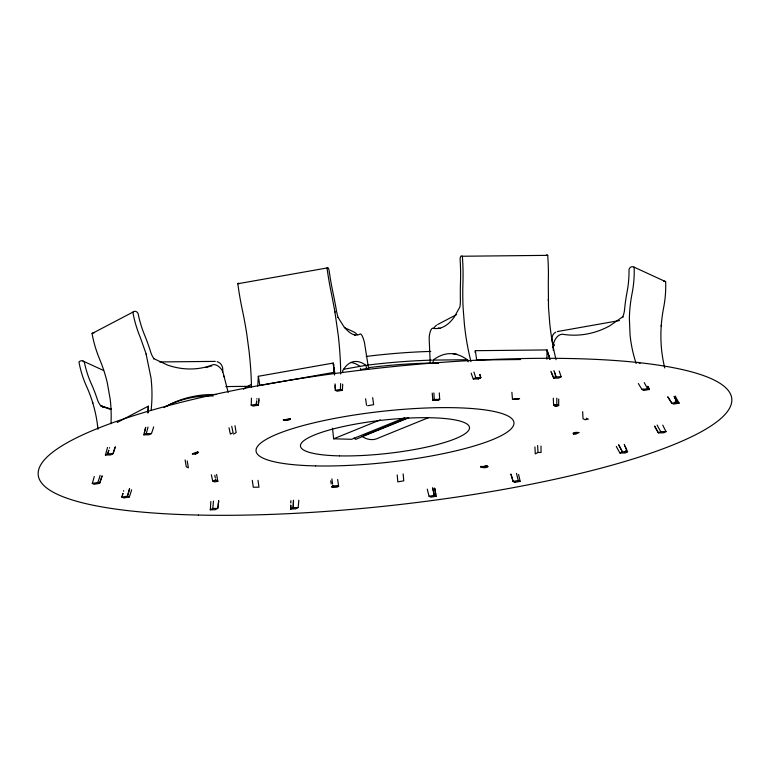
<?xml version="1.0" encoding="UTF-8"?>
<svg xmlns="http://www.w3.org/2000/svg" width="770" height="770" viewBox="0 0 770 770"><rect width="100%" height="100%" fill="white"/><g stroke="black" fill="none" stroke-linecap="round" stroke-linejoin="round"><path stroke-width="1.16" d="M438.525 363.315L433.144 363.373L433.173 360.091L467.65 359.734M556.797 398.167L556.816 404.654L558.693 405.549L558.683 399.062M546.921 359.253L546.989 349.936L475.35 350.687L475.08 352.4M548.202 300.252L548.221 299.501M290.829 502.954L290.848 502.377M290.858 501.799L290.877 500.654M148.312 406.156L147.956 412.739L148.312 406.156L117.175 422.48M293.505 501.549L293.543 500.279M553.255 350.311L553.563 343.709A13.273 12.358 -65.3 0 1 557.788 336.221A7.767 7.238 -65.3 0 1 562.341 334.199A78.607 73.198 -65.3 0 0 609.869 325.758L622.68 316.836A20.838 19.404 -65.3 0 0 624.557 309.713A172.663 160.786 -65.3 0 1 626.934 292.716A103.565 96.443 -65.3 0 0 629.013 270.703L628.994 269.606A3.523 3.282 -65.3 0 1 634.134 267.171L665.636 281.676L665.684 282.879A108.002 100.572 -65.3 0 1 663.557 308.096C660.929 321.706 660.198 335.681 661.565 349.484A134.586 125.337 -65.3 0 0 664.76 367.954M298.808 500.221A75.171 33.226 89.4 0 1 298.134 507.574L295.632 508.883L290.675 508.941L290.781 505.245L290.675 508.941L293.178 507.623L293.399 500.423M576.085 432.172C575.142 433.443 572.832 432.904 573.352 433.577L576.499 433.808L579.146 432.48L576.095 432.509L573.371 433.933L575.71 433.828M553.63 404.866C554.679 406.108 556.132 405.039 555.709 405.819L558.683 405.569M293.486 502.127L293.178 507.623L290.675 508.941M258.989 398.311L258.316 405.145L256.391 404.26L256.651 401.083L256.391 404.26L258.316 405.145L258.884 400.053M333.959 365.288L333.217 363.065L258.345 376.289L257.767 386.145M147.956 412.739L148.119 410.458L148.004 410.939M256.824 399.11L256.862 398.61M218.719 500.702L217.718 508.412L215.215 509.73L210.277 509.779A134.586 59.483 89.4 0 0 210.836 501.491M218.699 501.058L218.237 504.754M218.054 506.102L217.718 508.412L212.78 508.469L210.277 509.779M661.132 325.989L661.247 325.258M554.968 377.493L555.516 374.971L553.89 370.572M153.644 426.898A75.171 65.768 62.3 0 1 151.44 433.539L149.082 434.781L143.846 434.829L145.588 427.533M145.761 427.34L144.375 432.779M123.489 491.212L123.633 490.654M121.978 497.112L122.911 493.483L121.978 497.112L123.806 497.949L129.283 496.987A75.171 70.003 -65.3 0 0 131.612 489.826M129.668 488.931L127.445 496.14L122.055 497.093M129.514 488.623L127.445 496.14L129.283 496.987M109.407 448.198L109.561 447.668M102.102 475.87L99.6 483.329L94.132 484.292L92.304 483.454A134.586 125.337 -65.3 0 0 94.238 476.524M435.214 495.793L435.743 494.022L434.742 488.344M102.054 476.216L99.6 483.329L97.771 482.492L92.304 483.454M115.365 446.966L113.007 453.694L110.639 454.935L105.403 454.993A134.586 117.762 62.3 0 0 107.492 447.409M115.115 447.043L113.007 453.694L107.848 453.751L105.403 454.993M548.885 356.491L548.269 354.113L549.992 359.446L546.989 349.936L548.952 356.298M216.601 474.436L217.794 481.346L214.609 481.914L212.732 481.029L215.629 480.047L217.727 481.009M333.93 369.658L333.217 363.065L334.565 374.73M674.568 402.758L676.204 400.333L674.048 396.348M338.569 486.014L332.881 486.072L331.735 487.035L337.164 487.112L338.627 486.342L337.655 479.46M624.961 451.759L626.597 449.651L624.22 444.3M432.23 393.133L432.807 400.217L438.496 400.159L439.67 399.438L432.779 399.871M110.967 423.702A134.586 117.762 62.3 0 0 110.187 399.235L107.309 382.911A134.586 117.762 62.3 0 0 99.58 359.051A108.002 94.498 62.3 0 1 92.284 334.729L92.073 333.535L132.873 312.139A3.523 3.09 62.3 0 1 138.119 313.592L138.331 314.67A103.565 90.619 62.3 0 0 144.904 335.845A172.663 151.074 62.3 0 1 150.689 352.073A20.838 18.23 62.3 0 0 153.933 358.704L167.591 365.096A78.607 68.78 62.3 0 0 213.078 364.672A7.767 6.795 62.3 0 1 217.689 365.827A13.273 11.617 62.3 0 1 222.828 371.66L228.19 392.44M143.846 434.829L146.213 433.597L151.44 433.539M437.63 324.545L456.61 314.593M195.262 453.713L197.986 452.288C198.15 451.509 193.385 453.145 192.288 454.088L195.33 454.05L198.054 452.625L195.705 452.567M233.416 434.088L236.14 432.653A557.788 488.055 62.3 0 0 234.966 425.675M439.603 399.418L434.261 399.457L432.807 400.217A25.218 3.648 -4.7 0 0 438.496 400.159M473.29 378.984L475.793 377.675L480.759 377.627L479.912 374.586L480.759 377.627L478.247 378.936L473.29 378.984A75.171 33.226 89.4 0 1 471.163 373.103M559.28 371.121A134.586 59.483 89.4 0 0 561.147 376.78L556.219 376.838L553.717 378.147L551.272 372.266M561.147 376.78L558.645 378.099L553.717 378.147L550.925 371.313M541.012 446.071L541.06 452.452L538.009 452.481L535.294 453.905A557.788 488.055 62.3 0 1 534.919 446.918M616.318 446.436A75.171 65.768 62.3 0 0 619.985 453.02L622.343 451.788L627.579 451.73L624.98 446.225M662.778 425.136A134.586 117.762 62.3 0 0 666.021 431.575L660.795 431.624L658.417 432.865L654.606 426.359M627.579 451.73L625.221 452.972L619.985 453.02M654.654 426.051L658.417 432.865L663.653 432.817L666.021 431.575M478.247 378.936L480.759 377.627M331.803 486.909L338.627 486.342A25.218 6.304 -7.9 0 0 332.929 486.409M332.476 428.216L333.651 438.804L380.236 419.871M404.885 417.658L351.64 439.295L333.651 438.804M363.199 435.897L407.571 417.869M408.774 417.764L355.528 439.4L354.075 437.947M428.62 417.61L378.705 437.899A21.916 17.623 67.9 0 1 364.893 438.063L362.092 436.349M557.316 331.562L619.455 320.551M553.284 398.157L553.63 405.213L555.728 406.185L558.173 405.665M251.472 387.589A134.586 41.205 80 0 0 249.085 351.38L246.891 334.863A134.586 41.205 80 0 0 242.377 310.089A108.002 33.072 80 0 1 237.978 284.939L237.824 283.735L327.029 267.97A3.523 1.078 80 0 1 329.069 270.337L329.223 271.425A103.565 31.705 80 0 0 333.131 293.37A172.663 52.861 80 0 1 336.394 310.32A20.838 6.381 80 0 0 338.059 317.394L343.555 326.124A78.607 24.062 80 0 0 360.341 333.901A7.767 2.377 80 0 1 362.131 335.864A13.273 4.062 80 0 1 364.441 342.506L368.714 369.35L366.558 368.551L360.61 369.6L360.408 368.522M343.574 369.273L365.933 365.327L366.558 368.551M335.017 372.18L259.856 385.452L258.345 376.289M251.444 398.109A134.586 41.205 80 0 1 251.203 405.174L256.391 404.26M335.171 385.269L335.248 390.323L340.407 389.408L342.342 390.303A75.171 23.013 80 0 0 342.698 384.182M258.316 405.145L253.138 406.06L251.203 405.174M342.342 390.303L337.183 391.208L335.248 390.323M284.342 420.102L290.29 419.053C290.203 418.303 284.775 420.016 283.264 419.929L284.39 420.449L290.338 419.4L289.472 418.918M367.656 405.742L373.604 404.683A557.788 170.776 80 0 0 372.68 397.638M556.816 404.654L553.63 405.213A25.218 4.514 -3 0 0 555.728 406.185M642.151 389.582L647.618 388.609L649.447 389.456L647.772 386.357L649.447 389.456L643.98 390.419L642.151 389.582A75.171 70.003 -65.3 0 1 638.349 383.498M675.242 396.098A134.586 125.337 -65.3 0 0 679.121 403.114L677.302 402.267L671.835 403.239L667.917 397.108M679.121 403.114L673.654 404.077L671.835 403.239L667.792 396.791M481.943 467.486L481.086 467.169L487.035 466.119L488.161 466.63C486.611 468.401 480.952 467.64 481.058 466.812L487.006 465.783M427.273 489.142A75.171 23.013 80 0 0 429.083 496.265L434.242 495.351L436.176 496.236L434.646 488.122M510.972 474.358L513.109 481.414L518.297 480.499L520.222 481.394A134.586 41.205 80 0 1 518.576 474.503M436.176 496.236L431.017 497.151L429.083 496.265M520.222 481.394L515.043 482.309L513.109 481.414L510.934 474.06M213.242 480.73L215.696 480.384L217.794 481.346A25.218 5.438 -9.6 0 0 215.696 480.384M430.238 363.325L429.159 338.29A13.273 5.871 89.4 0 1 430.7 330.494A7.767 3.436 89.4 0 1 432.711 328.174A78.607 34.746 89.4 0 0 454.444 316.73L459.911 306.951A20.838 9.211 89.4 0 0 460.373 299.665A172.663 76.317 89.4 0 1 460.479 282.407A103.565 45.777 89.4 0 0 460.162 260.116L460.094 259.009A3.523 1.559 89.4 0 1 462.356 256.246L547.711 255.351L547.797 256.564A108.002 47.73 89.4 0 1 548.288 282.089L548.5 307.278L549.79 323.881A134.586 59.483 89.4 0 0 556.065 359.715M159.602 361.939L215.331 361.38M478.353 359.619L484.301 359.552M476.274 359.994L520.578 359.532M225.86 386.569L249.903 386.319M513.927 398.619L519.615 398.562L518.162 399.322L512.474 399.389A557.788 246.535 89.4 0 1 511.886 392.296M293.178 507.623L298.134 507.574M453.203 353.767L456.764 354.161M111.515 409.159L100.745 405.78A20.838 19.404 -65.3 0 1 97.395 399.582A172.663 160.786 -65.3 0 0 91.438 384.057A103.565 96.443 -65.3 0 1 84.661 363.613L84.44 362.545A3.523 3.282 -65.3 0 0 78.973 361.987L79.185 363.161A108.002 100.572 -65.3 0 0 86.692 386.684C92.256 399.081 95.942 412.297 97.578 425.791A134.586 125.337 -65.3 0 1 97.944 429.304M110.052 409.245L102.853 406.743A25.218 9.182 -67.7 0 0 100.745 405.78L102.853 406.743M637.974 362.295L640.091 363.267M586.22 418.187L588.318 419.15L585.133 419.717L583.034 418.745A557.788 519.432 -65.3 0 1 582.678 411.69M344.306 327.568L353.767 331.928A8.595 7.382 64 0 1 357.039 334.594M82.958 361.014L103.603 370.514M513.109 481.414L514.986 482.097M553.428 344.488L553.668 344.633A24.919 2.425 10.2 0 0 553.957 344.777M642.998 388.956L643.98 390.419M677.302 402.267L674.395 397.156M618.83 445.118L622.343 451.788L618.724 444.781M92.631 402.383L92.91 403.047M146.136 354.046L146.406 354.739M554.352 371.91L556.219 376.838M215.638 480.028L215.494 479.431M211.346 474.782L212.732 481.029M231.731 426.33L233.089 432.692L230.365 434.116L229.008 427.754M197.852 451.663L197.986 452.288M334.854 311.427L334.998 312.158M360.042 366.655L359.985 366.376A121.833 37.297 80 0 0 350.494 362.506M432.759 488.18L434.242 495.351L432.711 487.824M334.045 369.436L333.776 367.242L334.536 374.875M332.881 486.053L332.784 485.456M214.811 475.167L215.302 478.045M132.873 312.139L133.085 313.332A108.002 94.498 62.3 0 0 140.381 337.655L145.982 353.449L150.987 377.839A134.586 117.762 62.3 0 1 151.074 410.343M476.707 360.216L475.35 350.687M330.725 480.827L331.235 483.926M365.586 398.744L366.53 405.222M331.88 478.892L332.611 484.08M290.203 418.408L290.29 419.053M438.419 399.235L438.476 399.803M327.029 267.97L327.192 269.173A108.002 33.072 80 0 0 331.581 294.333L334.748 310.811L338.3 335.624A134.586 41.205 80 0 1 340.706 373.979M102.612 406.637L102.67 407.137M481.019 466.216L481.067 466.832M462.356 256.246L462.443 257.45A108.002 47.73 89.4 0 1 462.934 282.975A134.586 59.483 89.4 0 0 463.136 308.164L464.435 324.767A134.586 59.483 89.4 0 0 470.98 361.659M439.68 399.457L439.295 392.902M434.261 399.457L433.876 392.921M634.134 267.171L634.182 268.374A108.002 100.572 -65.3 0 1 632.054 293.601A134.586 125.337 -65.3 0 0 629.379 318.453L630.062 334.979A134.586 125.337 -65.3 0 0 636.155 363.517M335.075 383.912L335.229 388.407M573.361 432.971L573.371 433.597M555.719 405.193L555.728 405.829M518.297 480.499A75.171 23.013 80 0 1 516.478 473.386M397.204 474.955A557.788 170.776 80 0 0 397.83 481.876L403.778 480.827A557.788 170.776 80 0 1 403.153 473.906M481.086 467.169A25.218 6.381 -5.2 0 1 487.035 466.119M252.31 480.345A557.788 246.535 89.4 0 1 253.272 487.237L258.961 487.179A557.788 246.535 89.4 0 0 257.998 480.288M213.454 501.116A75.171 33.226 89.4 0 1 212.78 508.469M185.108 459.94A557.788 519.432 -65.3 0 1 186.292 466.851L188.39 467.814A557.788 519.432 -65.3 0 0 187.206 460.903M100.11 475.331A75.171 70.003 -65.3 0 1 97.771 482.492M92.073 333.535A3.523 3.09 62.3 0 1 94.373 332.688M210.364 366.097A7.767 6.795 62.3 0 1 211.702 366.087M209.305 366.501A78.607 68.78 62.3 0 1 206.091 367.608M153.519 358.849A25.218 7.046 -59.4 0 1 153.933 358.704M223.627 375.712A2.714 2.377 62.3 0 1 224.06 376.963M148.023 427.109A134.586 117.762 62.3 0 1 146.213 433.597M164 407.6A121.833 106.597 62.3 0 1 190.402 397.05L196.668 395.809A121.833 106.597 62.3 0 1 215.966 394.577M165.897 406.473A121.833 106.597 62.3 0 1 213.242 396.001M198.054 452.625A25.218 4.302 -9.4 0 1 195.33 454.05M217.121 361.698A8.595 8.095 -61.9 0 1 221.106 364.374L222.203 366.366A8.104 7.633 -61.9 0 1 222.722 369.071L222.742 369.321A8.422 7.931 -61.9 0 1 222.453 372.276M237.824 283.735A3.523 1.078 80 0 1 239.018 283.774M354.402 334.95A7.767 2.377 80 0 1 355.153 335.402M337.568 317.442A25.218 17.662 -28.4 0 1 338.059 317.394M340.629 383.547A134.586 41.205 80 0 1 340.407 389.408M365.933 365.327A121.833 37.297 80 0 0 356.443 361.457L354.21 361.544A121.833 37.297 80 0 0 344.296 368.272L342.611 370.832A75.171 23.013 80 0 1 342.679 372.574M290.338 419.4A25.218 3.561 -7.4 0 1 284.39 420.449M475.793 377.675A134.586 59.483 89.4 0 1 473.925 372.016M433.173 360.091A121.833 53.842 89.4 0 1 467.708 360.081A75.171 33.226 89.4 0 0 468.083 361.784M546.238 255.351A3.523 1.559 89.4 0 1 547.711 255.351M437.755 328.453A7.767 3.436 89.4 0 1 438.4 328.116A78.607 34.746 89.4 0 0 440.296 328.434M433.741 328.434A8.595 7.912 -68.1 0 1 436.58 325.19M647.618 388.609A134.586 125.337 -65.3 0 1 644.259 382.613M622.68 316.836A24.91 4.052 49.6 0 1 623.276 317.019M663.576 281.175A3.523 3.282 -65.3 0 1 665.636 281.676M552.639 347.674A2.714 2.531 -65.3 0 1 553.928 345.73M554.14 345.239A8.422 7.498 60.5 0 1 552.138 340.696L552.119 340.446A8.104 7.219 60.5 0 1 552.013 337.703L552.619 335.556A8.595 7.662 60.5 0 1 555.728 332.197M368.358 367.694A129.726 25.641 -6.3 0 1 431.104 363.036M367.184 365.163A143.143 28.297 -6.3 0 1 431.729 360.139M243.416 389.225A143.143 28.297 -6.3 0 1 250.712 384.759M366.222 356.443A143.143 28.297 -6.3 0 1 430.767 351.418M660.795 431.624A75.171 65.768 62.3 0 1 657.128 425.04M538.009 452.481A557.788 488.055 62.3 0 1 537.633 445.493M573.371 433.933A25.218 5.64 -3.1 0 1 576.095 432.509M107.839 453.549L108.772 450.334L107.839 453.549M315.604 465.908A129.726 25.641 -6.3 0 0 513.85 424.299A129.726 25.641 -6.3 0 0 325.546 420.228A129.726 25.641 -6.3 0 0 315.604 465.908M339.531 455.878A84.998 16.796 -6.3 0 0 469.421 428.611A84.998 16.796 -6.3 0 0 346.048 425.945A84.998 16.796 -6.3 0 0 339.531 455.878M198.391 515.063A348.868 68.954 -6.3 0 0 731.5 403.153A348.868 68.954 -6.3 0 0 225.109 392.219A348.868 68.954 -6.3 0 0 198.391 515.063"/></g></svg>
